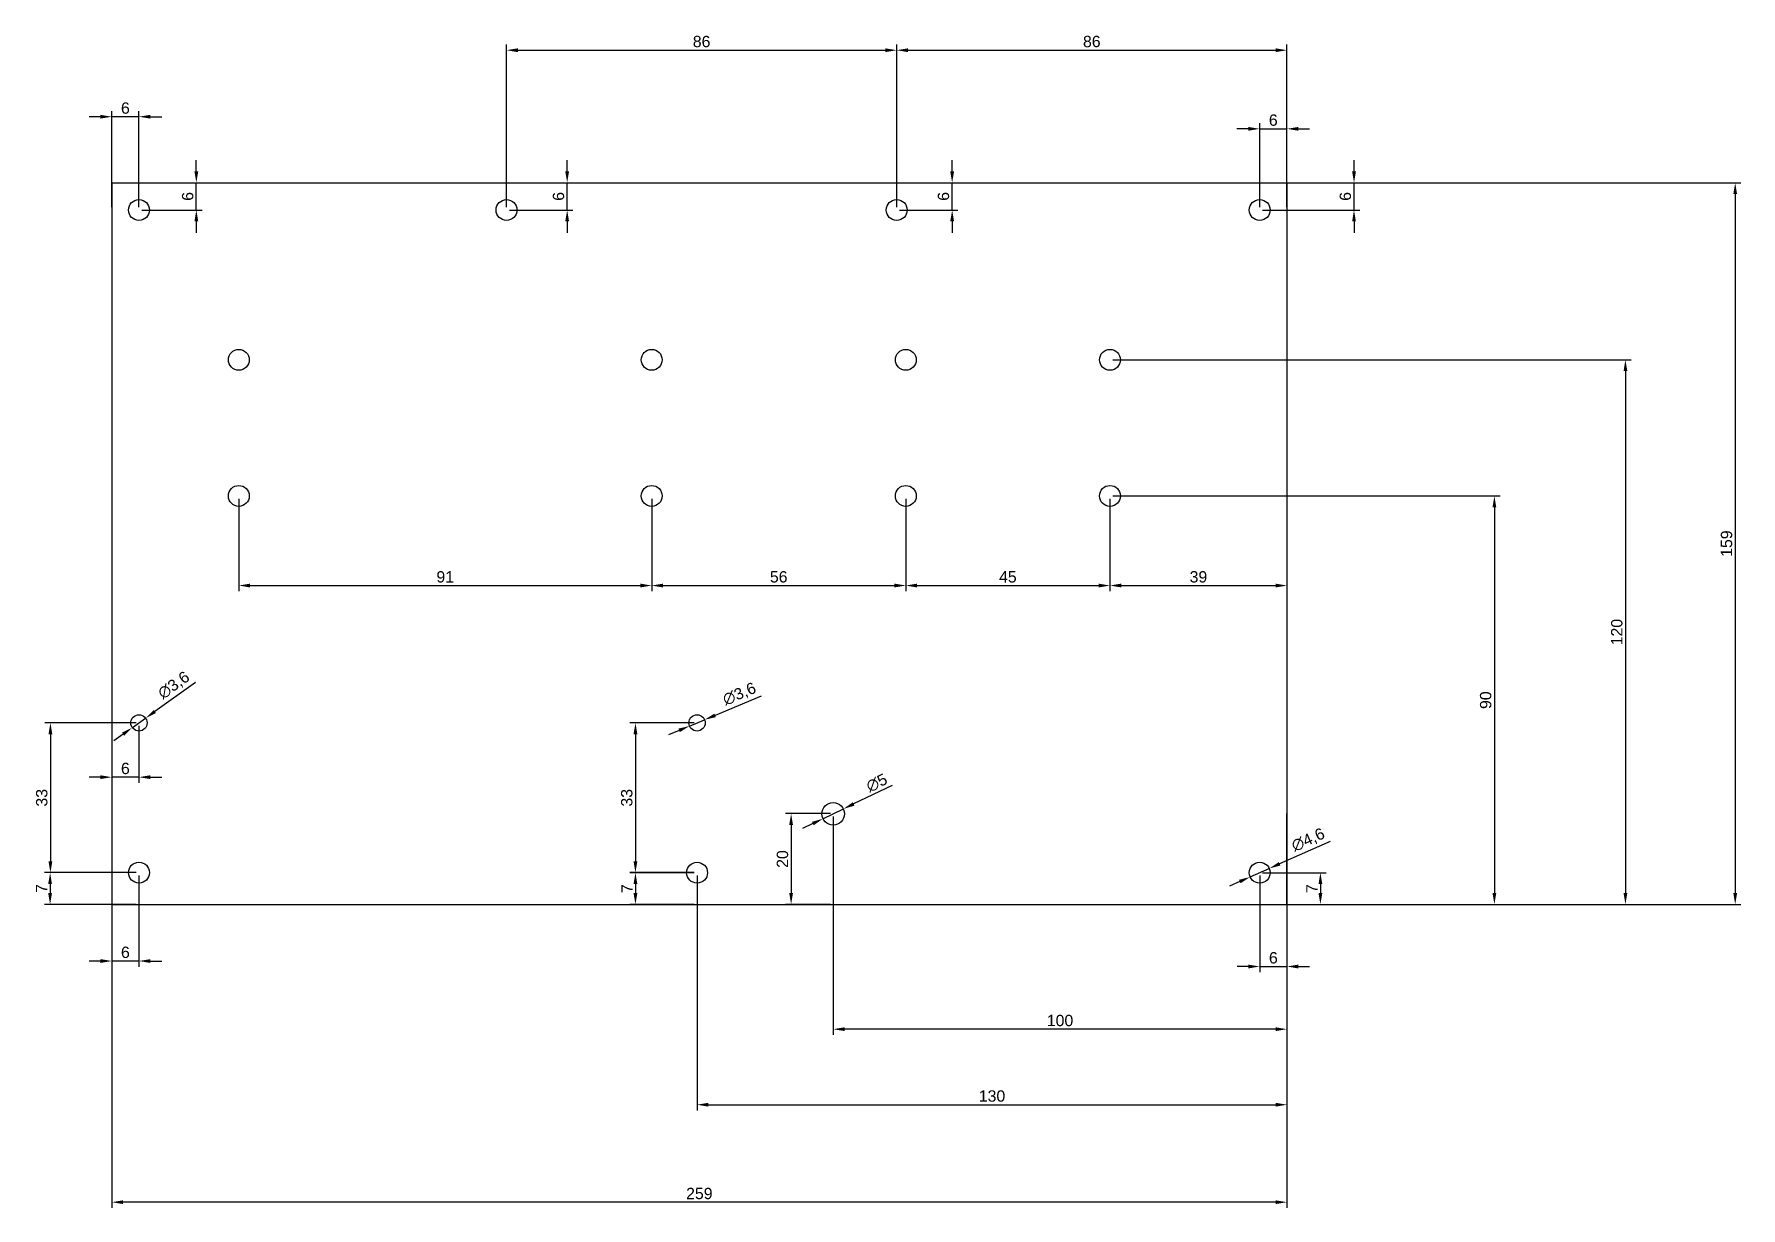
# Model space of a CAD drawing. Header units: millimetres. Extents: x 1983 to 2359, y 2306 to 2564.
import ezdxf

# ---------------------------------------------------------------- set-up
doc = ezdxf.new("R2010")
doc.units = ezdxf.units.MM
doc.styles.get("Standard").update_dxf_attribs({"font": 'arial.ttf'})
doc.dimstyles.new('ISO-25', dxfattribs={"dimtxt": 2.5, "dimasz": 2.5, "dimexe": 1.25, "dimexo": 0.625, "dimtad": 1, "dimtxsty": 'Standard', "dimcen": 2.5, "dimadec": 0, "dimazin": 0, "dimtfac": 1, "dimtmove": 0, "dimatfit": 3, "dimfxl": 1, "dimarcsym": 0})

# ---------------------------------------------------------------- blocks, each defined once
blk = doc.blocks.new('*D1')
at = {"color": 0, "lineweight": -2, "transparency": 16777216}
for p, q in [((2253.76, 2379.72), (2267.76, 2379.72)), ((2266.51, 2377.22), (2266.51, 2375.22)), ((2253.76, 2372.72), (2267.76, 2372.72))]:
    blk.add_line(p, q, dxfattribs=at)
at = {"color": 0, "transparency": 16777216}
for points in [[(2266.1, 2377.22), (2266.93, 2377.22), (2266.51, 2379.72)], [(2266.1, 2375.22), (2266.93, 2375.22), (2266.51, 2372.72)]]:
    blk.add_solid(points, dxfattribs=at)
at = {"layer": 'Defpoints', "color": 0, "transparency": 16777216}
for p in [(2253.14, 2379.72), (2253.14, 2372.72), (2266.51, 2372.72)]:
    blk.add_point(p, dxfattribs=at)
at = {"color": 0, "transparency": 16777216, "insert": (2264.64, 2376.22), "char_height": 2.5, "attachment_point": 5, "rotation": 90}
blk.add_mtext('7', dxfattribs=at)
blk = doc.blocks.new('*D2')
at = {"color": 0, "lineweight": -2, "transparency": 16777216}
for p, q in [((2250.63, 2543.62), (2248.13, 2543.62)), ((2253.13, 2526.36), (2253.13, 2544.87)), ((2253.13, 2543.62), (2259.13, 2543.62)), ((2259.13, 2526.36), (2259.13, 2544.87)), ((2261.63, 2543.62), (2264.13, 2543.62))]:
    blk.add_line(p, q, dxfattribs=at)
at = {"color": 0, "transparency": 16777216}
for points in [[(2250.63, 2544.03), (2250.63, 2543.2), (2253.13, 2543.62)], [(2261.63, 2544.03), (2261.63, 2543.2), (2259.13, 2543.62)]]:
    blk.add_solid(points, dxfattribs=at)
at = {"layer": 'Defpoints', "color": 0, "transparency": 16777216}
for p in [(2259.13, 2543.62), (2253.13, 2525.73), (2259.13, 2525.73)]:
    blk.add_point(p, dxfattribs=at)
at = {"color": 0, "transparency": 16777216, "insert": (2256.13, 2545.52), "char_height": 2.5, "attachment_point": 5}
blk.add_mtext('6', dxfattribs=at)
blk = doc.blocks.new('*D3')
at = {"color": 0, "lineweight": -2, "transparency": 16777216}
for p, q in [((2273.92, 2534.23), (2273.92, 2536.73)), ((2253.76, 2531.73), (2275.17, 2531.73)), ((2273.92, 2525.73), (2273.92, 2531.73)), ((2253.76, 2525.73), (2275.17, 2525.73)), ((2273.92, 2523.23), (2273.92, 2520.73))]:
    blk.add_line(p, q, dxfattribs=at)
at = {"color": 0, "transparency": 16777216}
for points in [[(2273.51, 2534.23), (2274.34, 2534.23), (2273.92, 2531.73)], [(2273.51, 2523.23), (2274.34, 2523.23), (2273.92, 2525.73)]]:
    blk.add_solid(points, dxfattribs=at)
at = {"layer": 'Defpoints', "color": 0, "transparency": 16777216}
for p in [(2253.13, 2531.73), (2273.92, 2531.73), (2253.13, 2525.73)]:
    blk.add_point(p, dxfattribs=at)
at = {"color": 0, "transparency": 16777216, "insert": (2272.02, 2528.73), "char_height": 2.5, "attachment_point": 5, "rotation": 90}
blk.add_mtext('6', dxfattribs=at)
blk = doc.blocks.new('*D4')
at = {"color": 0, "lineweight": -2, "transparency": 16777216}
for p, q in [((2185.35, 2534.23), (2185.35, 2536.73)), ((2173.76, 2531.73), (2186.6, 2531.73)), ((2185.35, 2525.73), (2185.35, 2531.73)), ((2173.76, 2525.73), (2186.6, 2525.73)), ((2185.35, 2523.23), (2185.35, 2520.73))]:
    blk.add_line(p, q, dxfattribs=at)
at = {"color": 0, "transparency": 16777216}
for points in [[(2184.93, 2534.23), (2185.77, 2534.23), (2185.35, 2531.73)], [(2184.93, 2523.23), (2185.77, 2523.23), (2185.35, 2525.73)]]:
    blk.add_solid(points, dxfattribs=at)
at = {"layer": 'Defpoints', "color": 0, "transparency": 16777216}
for p in [(2173.13, 2531.73), (2185.35, 2531.73), (2173.13, 2525.73)]:
    blk.add_point(p, dxfattribs=at)
at = {"color": 0, "transparency": 16777216, "insert": (2183.45, 2528.73), "char_height": 2.5, "attachment_point": 5, "rotation": 90}
blk.add_mtext('6', dxfattribs=at)
blk = doc.blocks.new('*D5')
at = {"color": 0, "lineweight": -2, "transparency": 16777216}
for p, q in [((2173.13, 2526.36), (2173.13, 2562.19)), ((2259.13, 2526.36), (2259.13, 2562.19)), ((2175.63, 2560.94), (2256.63, 2560.94))]:
    blk.add_line(p, q, dxfattribs=at)
at = {"color": 0, "transparency": 16777216}
for points in [[(2175.63, 2561.36), (2175.63, 2560.52), (2173.13, 2560.94)], [(2256.63, 2561.36), (2256.63, 2560.52), (2259.13, 2560.94)]]:
    blk.add_solid(points, dxfattribs=at)
at = {"layer": 'Defpoints', "color": 0, "transparency": 16777216}
for p in [(2259.13, 2560.94), (2173.13, 2525.73), (2259.13, 2525.73)]:
    blk.add_point(p, dxfattribs=at)
at = {"color": 0, "transparency": 16777216, "insert": (2216.13, 2562.84), "char_height": 2.5, "attachment_point": 5}
blk.add_mtext('86', dxfattribs=at)
blk = doc.blocks.new('*D6')
at = {"color": 0, "lineweight": -2, "transparency": 16777216}
for p, q in [((2087.13, 2526.36), (2087.13, 2562.19)), ((2173.13, 2526.36), (2173.13, 2562.19)), ((2089.63, 2560.94), (2170.63, 2560.94))]:
    blk.add_line(p, q, dxfattribs=at)
at = {"color": 0, "transparency": 16777216}
for points in [[(2089.63, 2561.36), (2089.63, 2560.52), (2087.13, 2560.94)], [(2170.63, 2561.36), (2170.63, 2560.52), (2173.13, 2560.94)]]:
    blk.add_solid(points, dxfattribs=at)
at = {"layer": 'Defpoints', "color": 0, "transparency": 16777216}
for p in [(2173.13, 2560.94), (2087.13, 2525.73), (2173.13, 2525.73)]:
    blk.add_point(p, dxfattribs=at)
at = {"color": 0, "transparency": 16777216, "insert": (2130.13, 2562.84), "char_height": 2.5, "attachment_point": 5}
blk.add_mtext('86', dxfattribs=at)
blk = doc.blocks.new('*D7')
at = {"color": 0, "lineweight": -2, "transparency": 16777216}
for p, q in [((2100.5, 2534.23), (2100.5, 2536.73)), ((2087.76, 2531.73), (2101.75, 2531.73)), ((2100.5, 2525.73), (2100.5, 2531.73)), ((2087.76, 2525.73), (2101.75, 2525.73)), ((2100.5, 2523.23), (2100.5, 2520.73))]:
    blk.add_line(p, q, dxfattribs=at)
at = {"color": 0, "transparency": 16777216}
for points in [[(2100.09, 2534.23), (2100.92, 2534.23), (2100.5, 2531.73)], [(2100.09, 2523.23), (2100.92, 2523.23), (2100.5, 2525.73)]]:
    blk.add_solid(points, dxfattribs=at)
at = {"layer": 'Defpoints', "color": 0, "transparency": 16777216}
for p in [(2087.13, 2531.73), (2100.5, 2531.73), (2087.13, 2525.73)]:
    blk.add_point(p, dxfattribs=at)
at = {"color": 0, "transparency": 16777216, "insert": (2098.6, 2528.73), "char_height": 2.5, "attachment_point": 5, "rotation": 90}
blk.add_mtext('6', dxfattribs=at)
blk = doc.blocks.new('*D8')
at = {"color": 0, "lineweight": -2, "transparency": 16777216}
for p, q in [((2000.13, 2526.36), (2000.13, 2547.53)), ((2006.13, 2526.36), (2006.13, 2547.53)), ((1997.63, 2546.28), (1995.13, 2546.28)), ((2006.13, 2546.28), (2000.13, 2546.28)), ((2008.63, 2546.28), (2011.13, 2546.28))]:
    blk.add_line(p, q, dxfattribs=at)
at = {"color": 0, "transparency": 16777216}
for points in [[(1997.63, 2546.7), (1997.63, 2545.87), (2000.13, 2546.28)], [(2008.63, 2546.7), (2008.63, 2545.87), (2006.13, 2546.28)]]:
    blk.add_solid(points, dxfattribs=at)
at = {"layer": 'Defpoints', "color": 0, "transparency": 16777216}
for p in [(2000.13, 2546.28), (2000.13, 2525.73), (2006.13, 2525.73)]:
    blk.add_point(p, dxfattribs=at)
at = {"color": 0, "transparency": 16777216, "insert": (2003.13, 2548.18), "char_height": 2.5, "attachment_point": 5}
blk.add_mtext('6', dxfattribs=at)
blk = doc.blocks.new('*D9')
at = {"color": 0, "lineweight": -2, "transparency": 16777216}
for p, q in [((2000.13, 2379.11), (2000.13, 2359.01)), ((2006.13, 2379.11), (2006.13, 2359.01)), ((1997.63, 2360.26), (1995.13, 2360.26)), ((2006.13, 2360.26), (2000.13, 2360.26)), ((2008.63, 2360.26), (2011.13, 2360.26))]:
    blk.add_line(p, q, dxfattribs=at)
at = {"color": 0, "transparency": 16777216}
for points in [[(1997.63, 2360.67), (1997.63, 2359.84), (2000.13, 2360.26)], [(2008.63, 2360.67), (2008.63, 2359.84), (2006.13, 2360.26)]]:
    blk.add_solid(points, dxfattribs=at)
at = {"layer": 'Defpoints', "color": 0, "transparency": 16777216}
for p in [(2000.13, 2379.73), (2006.13, 2379.73), (2000.13, 2360.26)]:
    blk.add_point(p, dxfattribs=at)
at = {"color": 0, "transparency": 16777216, "insert": (2003.13, 2362.16), "char_height": 2.5, "attachment_point": 5}
blk.add_mtext('6', dxfattribs=at)
blk = doc.blocks.new('*D10')
at = {"color": 0, "lineweight": -2, "transparency": 16777216}
for p, q in [((2005.51, 2379.73), (1985.29, 2379.73)), ((1986.54, 2377.23), (1986.54, 2375.23)), ((2005.51, 2372.73), (1985.29, 2372.73))]:
    blk.add_line(p, q, dxfattribs=at)
at = {"color": 0, "transparency": 16777216}
for points in [[(1986.12, 2377.23), (1986.95, 2377.23), (1986.54, 2379.73)], [(1986.12, 2375.23), (1986.95, 2375.23), (1986.54, 2372.73)]]:
    blk.add_solid(points, dxfattribs=at)
at = {"layer": 'Defpoints', "color": 0, "transparency": 16777216}
for p in [(2006.13, 2379.73), (1986.54, 2372.73), (2006.13, 2372.73)]:
    blk.add_point(p, dxfattribs=at)
at = {"color": 0, "transparency": 16777216, "insert": (1984.66, 2376.23), "char_height": 2.5, "attachment_point": 5, "rotation": 90}
blk.add_mtext('7', dxfattribs=at)
blk = doc.blocks.new('*D11')
at = {"color": 0, "lineweight": -2, "transparency": 16777216}
for p, q in [((2018.59, 2421.64), (2009.63, 2415.23)), ((2004.67, 2411.69), (2007.6, 2413.78)), ((2002.63, 2410.23), (2000.6, 2408.78))]:
    blk.add_line(p, q, dxfattribs=at)
at = {"color": 0, "transparency": 16777216}
for points in [[(2009.39, 2415.57), (2009.87, 2414.89), (2007.6, 2413.78)], [(2002.39, 2410.57), (2002.88, 2409.89), (2004.67, 2411.69)]]:
    blk.add_solid(points, dxfattribs=at)
at = {"layer": 'Defpoints', "color": 0, "transparency": 16777216}
for p in [(2004.67, 2411.69), (2007.6, 2413.78)]:
    blk.add_point(p, dxfattribs=at)
at = {"color": 0, "transparency": 16777216, "insert": (2013.87, 2420.93), "char_height": 2.5, "attachment_point": 5, "rotation": 35.5616}
blk.add_mtext('∅3,6', dxfattribs=at)
blk = doc.blocks.new('*D12')
at = {"color": 0, "lineweight": -2, "transparency": 16777216}
for p, q in [((2000.13, 2412.11), (2000.13, 2399.52)), ((2006.13, 2412.11), (2006.13, 2399.52)), ((1997.63, 2400.77), (1995.13, 2400.77)), ((2006.13, 2400.77), (2000.13, 2400.77)), ((2008.63, 2400.77), (2011.13, 2400.77))]:
    blk.add_line(p, q, dxfattribs=at)
at = {"color": 0, "transparency": 16777216}
for points in [[(1997.63, 2401.18), (1997.63, 2400.35), (2000.13, 2400.77)], [(2008.63, 2401.18), (2008.63, 2400.35), (2006.13, 2400.77)]]:
    blk.add_solid(points, dxfattribs=at)
at = {"layer": 'Defpoints', "color": 0, "transparency": 16777216}
for p in [(2000.13, 2412.73), (2006.13, 2412.73), (2000.13, 2400.77)]:
    blk.add_point(p, dxfattribs=at)
at = {"color": 0, "transparency": 16777216, "insert": (2003.13, 2402.67), "char_height": 2.5, "attachment_point": 5}
blk.add_mtext('6', dxfattribs=at)
blk = doc.blocks.new('*D13')
at = {"color": 0, "lineweight": -2, "transparency": 16777216}
for p, q in [((2005.51, 2412.73), (1985.36, 2412.73)), ((1986.61, 2410.23), (1986.61, 2382.23)), ((2005.51, 2379.73), (1985.36, 2379.73))]:
    blk.add_line(p, q, dxfattribs=at)
at = {"color": 0, "transparency": 16777216}
for points in [[(1986.19, 2410.23), (1987.03, 2410.23), (1986.61, 2412.73)], [(1986.19, 2382.23), (1987.03, 2382.23), (1986.61, 2379.73)]]:
    blk.add_solid(points, dxfattribs=at)
at = {"layer": 'Defpoints', "color": 0, "transparency": 16777216}
for p in [(2006.13, 2412.73), (1986.61, 2379.73), (2006.13, 2379.73)]:
    blk.add_point(p, dxfattribs=at)
at = {"color": 0, "transparency": 16777216, "insert": (1984.71, 2396.23), "char_height": 2.5, "attachment_point": 5, "rotation": 90}
blk.add_mtext('33', dxfattribs=at)
blk = doc.blocks.new('*D14')
at = {"color": 0, "lineweight": -2, "transparency": 16777216}
for p, q in [((2128.51, 2379.72), (2114.3, 2379.72)), ((2115.55, 2377.22), (2115.55, 2375.22)), ((2128.51, 2372.72), (2114.3, 2372.72))]:
    blk.add_line(p, q, dxfattribs=at)
at = {"color": 0, "transparency": 16777216}
for points in [[(2115.13, 2377.22), (2115.97, 2377.22), (2115.55, 2379.72)], [(2115.13, 2375.22), (2115.97, 2375.22), (2115.55, 2372.72)]]:
    blk.add_solid(points, dxfattribs=at)
at = {"layer": 'Defpoints', "color": 0, "transparency": 16777216}
for p in [(2129.14, 2379.72), (2115.55, 2372.72), (2129.14, 2372.72)]:
    blk.add_point(p, dxfattribs=at)
at = {"color": 0, "transparency": 16777216, "insert": (2113.68, 2376.22), "char_height": 2.5, "attachment_point": 5, "rotation": 90}
blk.add_mtext('7', dxfattribs=at)
blk = doc.blocks.new('*D15')
at = {"color": 0, "lineweight": -2, "transparency": 16777216}
for p, q in [((2128.51, 2412.73), (2114.3, 2412.73)), ((2115.55, 2410.23), (2115.55, 2382.23)), ((2128.51, 2379.73), (2114.3, 2379.73))]:
    blk.add_line(p, q, dxfattribs=at)
at = {"color": 0, "transparency": 16777216}
for points in [[(2115.13, 2410.23), (2115.97, 2410.23), (2115.55, 2412.73)], [(2115.13, 2382.23), (2115.97, 2382.23), (2115.55, 2379.73)]]:
    blk.add_solid(points, dxfattribs=at)
at = {"layer": 'Defpoints', "color": 0, "transparency": 16777216}
for p in [(2129.14, 2412.73), (2115.55, 2379.73), (2129.14, 2379.73)]:
    blk.add_point(p, dxfattribs=at)
at = {"color": 0, "transparency": 16777216, "insert": (2113.65, 2396.23), "char_height": 2.5, "attachment_point": 5, "rotation": 90}
blk.add_mtext('33', dxfattribs=at)
blk = doc.blocks.new('*D16')
at = {"color": 0, "lineweight": -2, "transparency": 16777216}
for p, q in [((2143.28, 2418.62), (2133.11, 2414.39)), ((2127.47, 2412.04), (2130.8, 2413.42)), ((2125.17, 2411.08), (2122.86, 2410.12))]:
    blk.add_line(p, q, dxfattribs=at)
at = {"color": 0, "transparency": 16777216}
for points in [[(2125.01, 2411.46), (2125.33, 2410.69), (2127.47, 2412.04)], [(2132.95, 2414.77), (2133.27, 2414), (2130.8, 2413.42)]]:
    blk.add_solid(points, dxfattribs=at)
at = {"layer": 'Defpoints', "color": 0, "transparency": 16777216}
for p in [(2127.47, 2412.04), (2130.8, 2413.42)]:
    blk.add_point(p, dxfattribs=at)
at = {"color": 0, "transparency": 16777216, "insert": (2138.51, 2418.99), "char_height": 2.5, "attachment_point": 5, "rotation": 22.6218}
blk.add_mtext('∅3,6', dxfattribs=at)
blk = doc.blocks.new('*D17')
at = {"color": 0, "lineweight": -2, "transparency": 16777216}
for p, q in [((2158.51, 2392.73), (2148.61, 2392.73)), ((2149.86, 2390.23), (2149.86, 2375.23)), ((2158.51, 2372.73), (2148.61, 2372.73))]:
    blk.add_line(p, q, dxfattribs=at)
at = {"color": 0, "transparency": 16777216}
for points in [[(2149.44, 2390.23), (2150.27, 2390.23), (2149.86, 2392.73)], [(2149.44, 2375.23), (2150.27, 2375.23), (2149.86, 2372.73)]]:
    blk.add_solid(points, dxfattribs=at)
at = {"layer": 'Defpoints', "color": 0, "transparency": 16777216}
for p in [(2159.13, 2392.73), (2149.86, 2372.73), (2159.13, 2372.73)]:
    blk.add_point(p, dxfattribs=at)
at = {"color": 0, "transparency": 16777216, "insert": (2147.96, 2382.73), "char_height": 2.5, "attachment_point": 5, "rotation": 90}
blk.add_mtext('20', dxfattribs=at)
blk = doc.blocks.new('*D18')
at = {"color": 0, "lineweight": -2, "transparency": 16777216}
for p, q in [((2018.77, 2534.23), (2018.77, 2536.73)), ((2006.76, 2531.73), (2020.02, 2531.73)), ((2018.77, 2525.73), (2018.77, 2531.73)), ((2006.76, 2525.73), (2020.02, 2525.73)), ((2018.77, 2523.23), (2018.77, 2520.73))]:
    blk.add_line(p, q, dxfattribs=at)
at = {"color": 0, "transparency": 16777216}
for points in [[(2018.36, 2534.23), (2019.19, 2534.23), (2018.77, 2531.73)], [(2018.36, 2523.23), (2019.19, 2523.23), (2018.77, 2525.73)]]:
    blk.add_solid(points, dxfattribs=at)
at = {"layer": 'Defpoints', "color": 0, "transparency": 16777216}
for p in [(2006.13, 2531.73), (2018.77, 2531.73), (2006.13, 2525.73)]:
    blk.add_point(p, dxfattribs=at)
at = {"color": 0, "transparency": 16777216, "insert": (2016.87, 2528.73), "char_height": 2.5, "attachment_point": 5, "rotation": 90}
blk.add_mtext('6', dxfattribs=at)
blk = doc.blocks.new('*D19')
at = {"color": 0, "lineweight": -2, "transparency": 16777216}
for p, q in [((2220.13, 2462.11), (2220.13, 2441.74)), ((2259.13, 2462.11), (2259.13, 2441.74)), ((2222.63, 2442.99), (2256.63, 2442.99))]:
    blk.add_line(p, q, dxfattribs=at)
at = {"color": 0, "transparency": 16777216}
for points in [[(2222.63, 2443.41), (2222.63, 2442.57), (2220.13, 2442.99)], [(2256.63, 2443.41), (2256.63, 2442.57), (2259.13, 2442.99)]]:
    blk.add_solid(points, dxfattribs=at)
at = {"layer": 'Defpoints', "color": 0, "transparency": 16777216}
for p in [(2220.13, 2462.73), (2259.13, 2462.73), (2259.13, 2442.99)]:
    blk.add_point(p, dxfattribs=at)
at = {"color": 0, "transparency": 16777216, "insert": (2239.63, 2444.89), "char_height": 2.5, "attachment_point": 5}
blk.add_mtext('39', dxfattribs=at)
blk = doc.blocks.new('*D20')
at = {"color": 0, "lineweight": -2, "transparency": 16777216}
for p, q in [((2175.13, 2462.11), (2175.13, 2441.74)), ((2220.13, 2462.11), (2220.13, 2441.74)), ((2177.63, 2442.99), (2217.63, 2442.99))]:
    blk.add_line(p, q, dxfattribs=at)
at = {"color": 0, "transparency": 16777216}
for points in [[(2177.63, 2443.41), (2177.63, 2442.57), (2175.13, 2442.99)], [(2217.63, 2443.41), (2217.63, 2442.57), (2220.13, 2442.99)]]:
    blk.add_solid(points, dxfattribs=at)
at = {"layer": 'Defpoints', "color": 0, "transparency": 16777216}
for p in [(2175.13, 2462.73), (2220.13, 2462.73), (2220.13, 2442.99)]:
    blk.add_point(p, dxfattribs=at)
at = {"color": 0, "transparency": 16777216, "insert": (2197.63, 2444.89), "char_height": 2.5, "attachment_point": 5}
blk.add_mtext('45', dxfattribs=at)
blk = doc.blocks.new('*D21')
at = {"color": 0, "lineweight": -2, "transparency": 16777216}
for p, q in [((2119.13, 2462.11), (2119.13, 2441.74)), ((2175.13, 2462.11), (2175.13, 2441.74)), ((2121.63, 2442.99), (2172.63, 2442.99))]:
    blk.add_line(p, q, dxfattribs=at)
at = {"color": 0, "transparency": 16777216}
for points in [[(2121.63, 2443.41), (2121.63, 2442.57), (2119.13, 2442.99)], [(2172.63, 2443.41), (2172.63, 2442.57), (2175.13, 2442.99)]]:
    blk.add_solid(points, dxfattribs=at)
at = {"layer": 'Defpoints', "color": 0, "transparency": 16777216}
for p in [(2119.13, 2462.73), (2175.13, 2462.73), (2175.13, 2442.99)]:
    blk.add_point(p, dxfattribs=at)
at = {"color": 0, "transparency": 16777216, "insert": (2147.13, 2444.89), "char_height": 2.5, "attachment_point": 5}
blk.add_mtext('56', dxfattribs=at)
blk = doc.blocks.new('*D22')
at = {"color": 0, "lineweight": -2, "transparency": 16777216}
for p, q in [((2129.14, 2379.1), (2129.14, 2327.35)), ((2259.14, 2379.1), (2259.14, 2327.35)), ((2131.64, 2328.6), (2256.64, 2328.6))]:
    blk.add_line(p, q, dxfattribs=at)
at = {"color": 0, "transparency": 16777216}
for points in [[(2131.64, 2329.02), (2131.64, 2328.18), (2129.14, 2328.6)], [(2256.64, 2329.02), (2256.64, 2328.18), (2259.14, 2328.6)]]:
    blk.add_solid(points, dxfattribs=at)
at = {"layer": 'Defpoints', "color": 0, "transparency": 16777216}
for p in [(2129.14, 2379.72), (2259.14, 2379.72), (2259.14, 2328.6)]:
    blk.add_point(p, dxfattribs=at)
at = {"color": 0, "transparency": 16777216, "insert": (2194.14, 2330.5), "char_height": 2.5, "attachment_point": 5}
blk.add_mtext('130', dxfattribs=at)
blk = doc.blocks.new('*D23')
at = {"color": 0, "lineweight": -2, "transparency": 16777216}
for p, q in [((2159.13, 2392.11), (2159.13, 2343.99)), ((2259.13, 2392.11), (2259.13, 2343.99)), ((2256.63, 2345.24), (2161.63, 2345.24))]:
    blk.add_line(p, q, dxfattribs=at)
at = {"color": 0, "transparency": 16777216}
for points in [[(2161.63, 2345.66), (2161.63, 2344.83), (2159.13, 2345.24)], [(2256.63, 2345.66), (2256.63, 2344.83), (2259.13, 2345.24)]]:
    blk.add_solid(points, dxfattribs=at)
at = {"layer": 'Defpoints', "color": 0, "transparency": 16777216}
for p in [(2159.13, 2392.73), (2259.13, 2392.73), (2159.13, 2345.24)]:
    blk.add_point(p, dxfattribs=at)
at = {"color": 0, "transparency": 16777216, "insert": (2209.13, 2347.14), "char_height": 2.5, "attachment_point": 5}
blk.add_mtext('100', dxfattribs=at)
blk = doc.blocks.new('*D24')
at = {"color": 0, "lineweight": -2, "transparency": 16777216}
for p, q in [((2253.14, 2379.1), (2253.14, 2357.8)), ((2259.14, 2379.1), (2259.14, 2357.8)), ((2250.64, 2359.05), (2248.14, 2359.05)), ((2253.14, 2359.05), (2259.14, 2359.05)), ((2261.64, 2359.05), (2264.14, 2359.05))]:
    blk.add_line(p, q, dxfattribs=at)
at = {"color": 0, "transparency": 16777216}
for points in [[(2250.64, 2359.47), (2250.64, 2358.63), (2253.14, 2359.05)], [(2261.64, 2359.47), (2261.64, 2358.63), (2259.14, 2359.05)]]:
    blk.add_solid(points, dxfattribs=at)
at = {"layer": 'Defpoints', "color": 0, "transparency": 16777216}
for p in [(2253.14, 2379.72), (2259.14, 2379.72), (2259.14, 2359.05)]:
    blk.add_point(p, dxfattribs=at)
at = {"color": 0, "transparency": 16777216, "insert": (2256.14, 2360.95), "char_height": 2.5, "attachment_point": 5}
blk.add_mtext('6', dxfattribs=at)
blk = doc.blocks.new('*D25')
at = {"color": 0, "lineweight": -2, "transparency": 16777216}
for p, q in [((2000.13, 2372.1), (2000.13, 2305.87)), ((2259.13, 2372.1), (2259.13, 2305.87)), ((2256.63, 2307.12), (2002.63, 2307.12))]:
    blk.add_line(p, q, dxfattribs=at)
at = {"color": 0, "transparency": 16777216}
for points in [[(2002.63, 2307.54), (2002.63, 2306.71), (2000.13, 2307.12)], [(2256.63, 2307.54), (2256.63, 2306.71), (2259.13, 2307.12)]]:
    blk.add_solid(points, dxfattribs=at)
at = {"layer": 'Defpoints', "color": 0, "transparency": 16777216}
for p in [(2000.13, 2372.72), (2259.13, 2372.72), (2000.13, 2307.12)]:
    blk.add_point(p, dxfattribs=at)
at = {"color": 0, "transparency": 16777216, "insert": (2129.63, 2309.02), "char_height": 2.5, "attachment_point": 5}
blk.add_mtext('259', dxfattribs=at)
blk = doc.blocks.new('*D26')
at = {"color": 0, "lineweight": -2, "transparency": 16777216}
for p, q in [((2259.76, 2531.73), (2359.18, 2531.73)), ((2357.93, 2529.23), (2357.93, 2375.23)), ((2259.76, 2372.73), (2359.18, 2372.73))]:
    blk.add_line(p, q, dxfattribs=at)
at = {"color": 0, "transparency": 16777216}
for points in [[(2357.52, 2529.23), (2358.35, 2529.23), (2357.93, 2531.73)], [(2357.52, 2375.23), (2358.35, 2375.23), (2357.93, 2372.73)]]:
    blk.add_solid(points, dxfattribs=at)
at = {"layer": 'Defpoints', "color": 0, "transparency": 16777216}
for p in [(2259.13, 2531.73), (2259.13, 2372.73), (2357.93, 2372.73)]:
    blk.add_point(p, dxfattribs=at)
at = {"color": 0, "transparency": 16777216, "insert": (2356.03, 2452.23), "char_height": 2.5, "attachment_point": 5, "rotation": 90}
blk.add_mtext('159', dxfattribs=at)
blk = doc.blocks.new('*D27')
at = {"color": 0, "lineweight": -2, "transparency": 16777216}
for p, q in [((2220.76, 2492.73), (2334.99, 2492.73)), ((2333.74, 2490.23), (2333.74, 2375.23)), ((2220.76, 2372.73), (2334.99, 2372.73))]:
    blk.add_line(p, q, dxfattribs=at)
at = {"color": 0, "transparency": 16777216}
for points in [[(2333.33, 2490.23), (2334.16, 2490.23), (2333.74, 2492.73)], [(2333.33, 2375.23), (2334.16, 2375.23), (2333.74, 2372.73)]]:
    blk.add_solid(points, dxfattribs=at)
at = {"layer": 'Defpoints', "color": 0, "transparency": 16777216}
for p in [(2220.13, 2492.73), (2220.13, 2372.73), (2333.74, 2372.73)]:
    blk.add_point(p, dxfattribs=at)
at = {"color": 0, "transparency": 16777216, "insert": (2331.84, 2432.73), "char_height": 2.5, "attachment_point": 5, "rotation": 90}
blk.add_mtext('120', dxfattribs=at)
blk = doc.blocks.new('*D28')
at = {"color": 0, "lineweight": -2, "transparency": 16777216}
for p, q in [((2220.76, 2462.73), (2306.11, 2462.73)), ((2304.86, 2460.23), (2304.86, 2375.23)), ((2220.76, 2372.73), (2306.11, 2372.73))]:
    blk.add_line(p, q, dxfattribs=at)
at = {"color": 0, "transparency": 16777216}
for points in [[(2304.44, 2460.23), (2305.27, 2460.23), (2304.86, 2462.73)], [(2304.44, 2375.23), (2305.27, 2375.23), (2304.86, 2372.73)]]:
    blk.add_solid(points, dxfattribs=at)
at = {"layer": 'Defpoints', "color": 0, "transparency": 16777216}
for p in [(2220.13, 2462.73), (2220.13, 2372.73), (2304.86, 2372.73)]:
    blk.add_point(p, dxfattribs=at)
at = {"color": 0, "transparency": 16777216, "insert": (2302.95, 2417.73), "char_height": 2.5, "attachment_point": 5, "rotation": 90}
blk.add_mtext('90', dxfattribs=at)
blk = doc.blocks.new('*D29')
at = {"color": 0, "lineweight": -2, "transparency": 16777216}
for p, q in [((2172.13, 2398.95), (2163.64, 2394.87)), ((2156.88, 2391.62), (2161.38, 2393.78)), ((2154.63, 2390.53), (2152.37, 2389.45))]:
    blk.add_line(p, q, dxfattribs=at)
at = {"color": 0, "transparency": 16777216}
for points in [[(2163.46, 2395.24), (2163.82, 2394.49), (2161.38, 2393.78)], [(2154.44, 2390.91), (2154.81, 2390.16), (2156.88, 2391.62)]]:
    blk.add_solid(points, dxfattribs=at)
at = {"layer": 'Defpoints', "color": 0, "transparency": 16777216}
for p in [(2161.38, 2393.78), (2156.88, 2391.62)]:
    blk.add_point(p, dxfattribs=at)
at = {"color": 0, "transparency": 16777216, "insert": (2168.74, 2399.51), "char_height": 2.5, "attachment_point": 5, "rotation": 25.6901}
blk.add_mtext('∅5', dxfattribs=at)
blk = doc.blocks.new('*D30')
at = {"color": 0, "lineweight": -2, "transparency": 16777216}
for p, q in [((2268.63, 2386.6), (2257.52, 2381.67)), ((2248.75, 2377.77), (2246.46, 2376.76)), ((2251.03, 2378.79), (2255.24, 2380.65))]:
    blk.add_line(p, q, dxfattribs=at)
at = {"color": 0, "transparency": 16777216}
for points in [[(2257.35, 2382.05), (2257.69, 2381.29), (2255.24, 2380.65)], [(2248.58, 2378.15), (2248.92, 2377.39), (2251.03, 2378.79)]]:
    blk.add_solid(points, dxfattribs=at)
at = {"layer": 'Defpoints', "color": 0, "transparency": 16777216}
for p in [(2251.03, 2378.79), (2255.24, 2380.65)]:
    blk.add_point(p, dxfattribs=at)
at = {"color": 0, "transparency": 16777216, "insert": (2263.86, 2386.85), "char_height": 2.5, "attachment_point": 5, "rotation": 23.9326}
blk.add_mtext('∅4,6', dxfattribs=at)
blk = doc.blocks.new('*D31')
at = {"color": 0, "lineweight": -2, "transparency": 16777216}
for p, q in [((2028.13, 2462.11), (2028.13, 2441.74)), ((2119.13, 2462.11), (2119.13, 2441.74)), ((2030.63, 2442.99), (2116.63, 2442.99))]:
    blk.add_line(p, q, dxfattribs=at)
at = {"color": 0, "transparency": 16777216}
for points in [[(2030.63, 2443.41), (2030.63, 2442.57), (2028.13, 2442.99)], [(2116.63, 2443.41), (2116.63, 2442.57), (2119.13, 2442.99)]]:
    blk.add_solid(points, dxfattribs=at)
at = {"layer": 'Defpoints', "color": 0, "transparency": 16777216}
for p in [(2028.13, 2462.73), (2119.13, 2462.73), (2119.13, 2442.99)]:
    blk.add_point(p, dxfattribs=at)
at = {"color": 0, "transparency": 16777216, "insert": (2073.63, 2444.89), "char_height": 2.5, "attachment_point": 5}
blk.add_mtext('91', dxfattribs=at)

msp = doc.modelspace()

# ---------------------------------------------------------------- linework, layer by layer
for p, q in [((2000.131, 2531.732), (2259.131, 2531.732)), ((2000.131, 2531.732), (2000.131, 2372.732)), ((2259.131, 2531.732), (2259.131, 2372.732)), ((2259.131, 2372.732), (2259.131, 2392.732)), ((2000.131, 2372.732), (2262.992, 2372.732))]:
    msp.add_line(p, q)
for centre, radius in [((2006.131, 2525.732), 2.3), ((2087.131, 2525.732), 2.3), ((2173.131, 2525.732), 2.3), ((2253.131, 2525.732), 2.3), ((2028.131, 2492.732), 2.3), ((2119.131, 2492.732), 2.3), ((2175.131, 2492.732), 2.3), ((2220.131, 2492.732), 2.3), ((2028.131, 2462.732), 2.3), ((2119.131, 2462.732), 2.3), ((2175.131, 2462.732), 2.3), ((2220.131, 2462.732), 2.3), ((2006.131, 2412.732), 1.8), ((2129.136, 2412.732), 1.8), ((2159.131, 2392.699), 2.5), ((2006.131, 2379.732), 2.3), ((2129.136, 2379.721), 2.3), ((2253.136, 2379.721), 2.3)]:
    msp.add_circle(centre, radius)

# ---------------------------------------------------------------- dimensions: what is measured, and where the dimension line sits
for base, p1, p2, picture, middle in [((2173.131, 2560.939), (2087.131, 2525.732), (2173.131, 2525.732), '*D6', (2130.131, 2562.84)), ((2259.131, 2560.939), (2173.131, 2525.732), (2259.131, 2525.732), '*D5', (2216.131, 2562.84)), ((2000.131, 2546.282), (2006.131, 2525.732), (2000.131, 2525.732), '*D8', (2003.131, 2548.184)), ((2259.131, 2543.617), (2253.131, 2525.732), (2259.131, 2525.732), '*D2', (2256.131, 2545.518)), ((2119.131, 2442.989), (2028.131, 2462.732), (2119.131, 2462.732), '*D31', (2073.631, 2444.891)), ((2175.131, 2442.989), (2119.131, 2462.732), (2175.131, 2462.732), '*D21', (2147.131, 2444.891)), ((2220.131, 2442.989), (2175.131, 2462.732), (2220.131, 2462.732), '*D20', (2197.631, 2444.886)), ((2259.131, 2442.989), (2220.131, 2462.732), (2259.131, 2462.732), '*D19', (2239.631, 2444.892)), ((2000.131, 2400.768), (2006.131, 2412.732), (2000.131, 2412.732), '*D12', (2003.131, 2402.669)), ((2159.131, 2345.242), (2259.131, 2392.732), (2159.131, 2392.732), '*D23', (2209.131, 2347.143)), ((2000.131, 2360.255), (2006.131, 2379.732), (2000.131, 2379.732), '*D9', (2003.131, 2362.156)), ((2259.136, 2328.599), (2129.136, 2379.721), (2259.136, 2379.721), '*D22', (2194.136, 2330.501)), ((2259.136, 2359.049), (2253.136, 2379.721), (2259.136, 2379.721), '*D24', (2256.136, 2360.95)), ((2000.131, 2307.124), (2259.131, 2372.721), (2000.131, 2372.721), '*D25', (2129.631, 2309.025))]:
    dim = msp.add_linear_dim(base=base, p1=p1, p2=p2, dimstyle='ISO-25')
    dim.commit()
    dim.dimension.update_dxf_attribs({"geometry": picture, "text_midpoint": middle})
for base, p1, p2, picture, middle in [((2018.772, 2531.732), (2006.131, 2525.732), (2006.131, 2531.732), '*D18', (2016.871, 2528.732)), ((2100.504, 2531.732), (2087.131, 2525.732), (2087.131, 2531.732), '*D7', (2098.603, 2528.732)), ((2185.349, 2531.732), (2173.131, 2525.732), (2173.131, 2531.732), '*D4', (2183.448, 2528.732)), ((2273.923, 2531.732), (2253.131, 2525.732), (2253.131, 2531.732), '*D3', (2272.022, 2528.732)), ((2357.932, 2372.732), (2259.131, 2531.732), (2259.131, 2372.732), '*D26', (2356.031, 2452.232)), ((2333.745, 2372.732), (2220.131, 2492.732), (2220.131, 2372.732), '*D27', (2331.843, 2432.732)), ((2304.855, 2372.732), (2220.131, 2462.732), (2220.131, 2372.732), '*D28', (2302.954, 2417.732)), ((1986.609, 2379.732), (2006.131, 2412.732), (2006.131, 2379.732), '*D13', (1984.707, 2396.232)), ((2115.551, 2379.732), (2129.136, 2412.732), (2129.136, 2379.732), '*D15', (2113.648, 2396.232)), ((2149.857, 2372.732), (2159.131, 2392.732), (2159.131, 2372.732), '*D17', (2147.955, 2382.732)), ((1986.538, 2372.732), (2006.131, 2379.732), (2006.131, 2372.732), '*D10', (1984.663, 2376.232)), ((2115.551, 2372.721), (2129.136, 2379.721), (2129.136, 2372.721), '*D14', (2113.676, 2376.221)), ((2266.512, 2372.721), (2253.136, 2379.721), (2253.136, 2372.721), '*D1', (2264.637, 2376.221))]:
    dim = msp.add_linear_dim(base=base, p1=p1, p2=p2, angle=90, dimstyle='ISO-25')
    dim.commit()
    dim.dimension.update_dxf_attribs({"geometry": picture, "text_midpoint": middle})
for p1, p2, picture, middle in [((2004.667, 2411.685), (2007.595, 2413.779), '*D11', (2013.867, 2420.928)), ((2127.475, 2412.04), (2130.798, 2413.425), '*D16', (2138.511, 2418.988))]:
    dim = msp.add_diameter_dim_2p(p1=p1, p2=p2, dimstyle='ISO-25')
    dim.commit()
    dim.dimension.update_dxf_attribs({"geometry": picture, "text_midpoint": middle})
for p1, p2, picture, middle in [((2156.878, 2391.615), (2161.384, 2393.783), '*D29', (2169.596, 2397.733)), ((2251.034, 2378.788), (2255.239, 2380.654), '*D30', (2264.738, 2384.87))]:
    dim = msp.add_diameter_dim_2p(p1=p1, p2=p2, dimstyle='ISO-25')
    dim.commit()
    dim.dimension.update_dxf_attribs({"geometry": picture, "text_midpoint": middle, "dimtype": 163})

doc.saveas('drawing.dxf')
